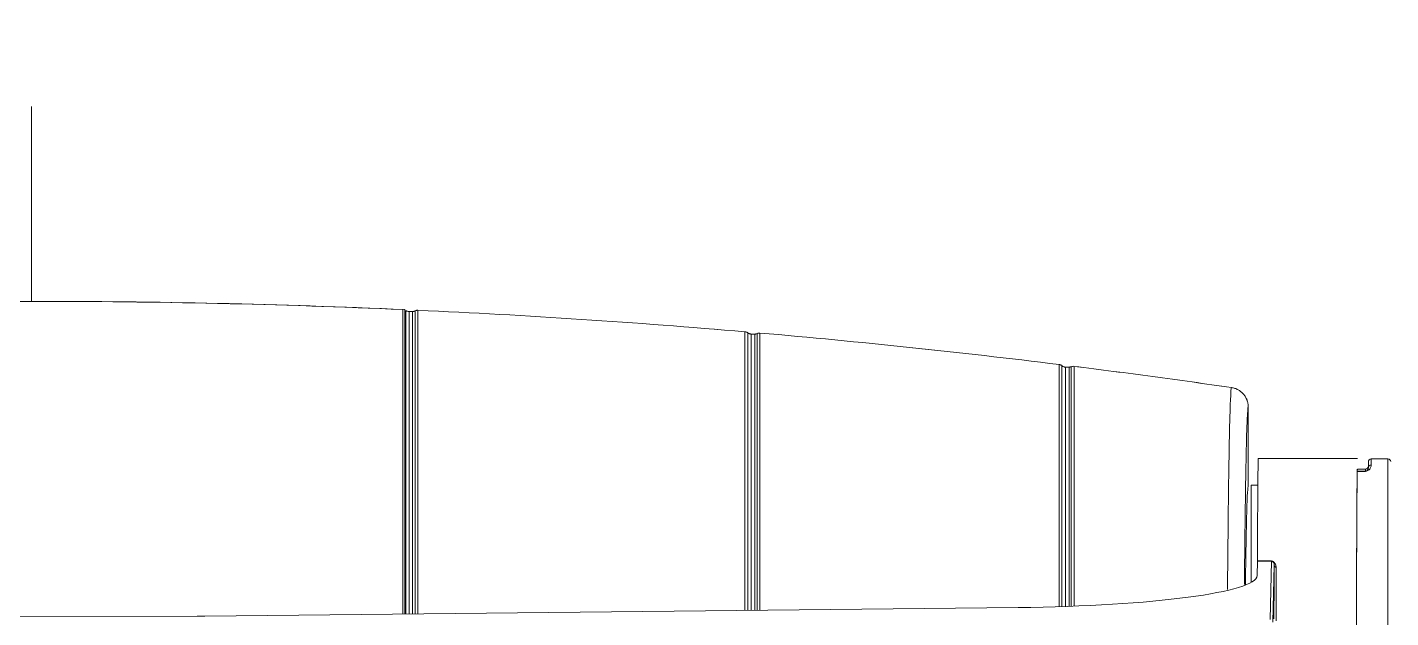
# Model space of a CAD drawing. Header units: inches. Extents: x -3 to 209, y -384 to 20.
# Drawn here: x 201.536 to 203.401, y -369.85 to -369.043 of the extents above; entities that cross this region are included whole.
import ezdxf

# ---------------------------------------------------------------- set-up
doc = ezdxf.new("R2010")
doc.units = ezdxf.units.IN
doc.header["$MEASUREMENT"] = 0
doc.linetypes.add('IMPORT-6A-LINEA ELECTRICA', pattern=[1.55, 0.2, -0.2, 0.25, -0.2, 0.25, -0.3, 0, -0.15])
doc.layers.add('1-Señalbinaria', color=231, linetype='IMPORT-6A-LINEA ELECTRICA', lineweight=5)
doc.layers.add('HVAC-Equipos', color=3, linetype='Continuous')

# ---------------------------------------------------------------- blocks, each defined once
blk = doc.blocks.new('td-100-silent')
at = {"lineweight": 0}
for p, q in [((0.35048, 0.07621), (0.35048, 0.13076)), ((0.35083, 0.13074), (0.35083, 0.07622)), ((0.35101, 0.13058), (0.35101, 0.07622)), ((0.35158, 0.1304), (0.35158, 0.07622)), ((0.35158, 0.1304), (0.35218, 0.1304)), ((0.35218, 0.07623), (0.35218, 0.1304)), ((0.35266, 0.07623), (0.35266, 0.13052)), ((0.35318, 0.13064), (0.35318, 0.07624)), ((0.41172, 0.07687), (0.41172, 0.12679)), ((0.41225, 0.12658), (0.41225, 0.07687)), ((0.41286, 0.12637), (0.41286, 0.07688)), ((0.41286, 0.12637), (0.41348, 0.12637)), ((0.41348, 0.07689), (0.41348, 0.12637)), ((0.4139, 0.07689), (0.4139, 0.12647)), ((0.41441, 0.12656), (0.41441, 0.0769)), ((0.46797, 0.07754), (0.46797, 0.12092)), ((0.46849, 0.12069), (0.46849, 0.07756)), ((0.46914, 0.12046), (0.46914, 0.07758)), ((0.46978, 0.12046), (0.46914, 0.12046)), ((0.46978, 0.0776), (0.46978, 0.12046)), ((0.47015, 0.07762), (0.47015, 0.12053)), ((0.47065, 0.12059), (0.47065, 0.07764)), ((0.50184, 0.09918), (0.50184, 0.11333)), ((0.5214, 0.1041), (0.50364, 0.1041)), ((0.52334, 0.10244), (0.52334, 0.1035)), ((0.52384, 0.104), (0.52384, 0.10293)), ((0.52384, 0.104), (0.52582, 0.104)), ((0.52685, 0.104), (0.52582, 0.104)), ((0.52685, 0.104), (0.52685, -0.104)), ((0.52284, 0.10173), (0.52134, 0.10173)), ((0.52135, 0.10184), (0.5214, 0.1022)), ((0.52135, 0.10184), (0.52284, 0.10184)), ((0.5214, 0.1022), (0.52284, 0.1022)), ((0.52284, 0.10184), (0.52284, 0.1022)), ((0.52284, 0.10173), (0.52284, 0.10184)), ((0.50355, 0.0993), (0.50235, 0.0993)), ((0.50235, 0.0993), (0.50235, 0.08191)), ((0.50343, 0.08311), (0.50348, 0.08571)), ((0.50598, 0.08571), (0.50348, 0.08571)), ((0.50576, 0.07525), (0.50598, 0.08571)), ((0.50598, 0.08573), (0.50598, 0.08571)), ((0.50648, 0.08498), (0.50626, 0.07475)), ((0.27875, 0.07575), (0.31364, 0.07582)), ((0.31503, 0.07583), (0.46063, 0.0774))]:
    blk.add_line(p, q, dxfattribs=at)
at = {"lineweight": 0, "extrusion": (0, 0, -1)}
blk.add_arc((-0.52384, 0.1035), 0.0005, 0, 90, dxfattribs=at)
at = {"lineweight": 0}
blk.add_arc((0.52685, 0.1035), 0.0005, 2, 90, dxfattribs=at)
for centre, major_axis, ratio, start_param, end_param in [((0.50364, 0), (0, -0.1041), 0.002618, 3.141565, 3.744781), ((0.52284, 0.1027), (0, 0.0005), 0.999848, 3.141593, 4.712389), ((0.52384, 0.10244), (0.0005, 0), 0.989759, 1.570796, 3.141593), ((0.5214, 0), (0, -0.1041), 0.002618, 3.332966, 6.091844), ((0.5214, 0), (0, -0.104), 0.002618, 3.350966, 6.073812), ((0.52135, 0.09684), (0, -0.005), 0.002618, 3.159046, 3.350966), ((0.52284, 0.10234), (-0.0005, 0), 0.999848, 1.570796, 1.974557), ((0.52323, 0.10142), (0.000212, -0.000453), 0.901147, 2.663164, 3.104563), ((0.50184, 0), (0, -0.09918), 0.008727, 3.146634, 3.749069), ((0.50348, 0.0862), (0, 0.0005), 0.002618, 3.263766, 3.466809), ((0.45655, 0.08313), (0.04688, 0), 0.122785, 4.799655, 6.280567), ((0.50663, 0), (0, -0.1045), 0.002618, 3.762715, 3.906705), ((0.50698, 0.08498), (-0.0005, 0.000002), 0.813224, 0.004499, 1.277175), ((0.31329, 0.07828), (0.02, 0), 0.122785, 4.729842, 4.799655)]:
    blk.add_ellipse(centre, major_axis=major_axis, ratio=ratio, start_param=start_param, end_param=end_param, dxfattribs=at)
for points, knots in [([(0.35083, 0.13074), (0.32861, 0.13173), (0.30635, 0.13223), (0.26169, 0.13223), (0.23941, 0.13173), (0.21717, 0.13074)], [0, 0, 0, 0, 0.5, 0.5, 1, 1, 1, 1]), ([(0.35048, 0.13076), (0.32838, 0.13174), (0.30623, 0.13223), (0.26181, 0.13223), (0.23964, 0.13174), (0.21752, 0.13076)], [0, 0, 0, 0, 0.5, 0.5, 1, 1, 1, 1]), ([(0.21752, 0.13076), (0.23962, 0.13174), (0.26177, 0.13223), (0.30619, 0.13223), (0.32836, 0.13174), (0.35048, 0.13076)], [0, 0, 0, 0, 0.5, 0.5, 1, 1, 1, 1]), ([(0.35101, 0.13058), (0.35105, 0.13055), (0.35109, 0.13052), (0.35119, 0.13048), (0.35123, 0.13046), (0.35138, 0.13041), (0.35148, 0.1304), (0.35158, 0.1304)], [0, 0, 0, 0, 0.25, 0.25, 0.5, 0.5, 1, 1, 1, 1]), ([(0.35218, 0.1304), (0.35226, 0.1304), (0.35235, 0.13041), (0.35247, 0.13044), (0.35251, 0.13045), (0.35258, 0.13048), (0.35262, 0.1305), (0.35266, 0.13052)], [0, 0, 0, 0, 0.5, 0.5, 0.75, 0.75, 1, 1, 1, 1]), ([(0.35266, 0.13052), (0.35274, 0.13056), (0.35282, 0.13059), (0.35295, 0.13062), (0.353, 0.13063), (0.35309, 0.13064), (0.35313, 0.13064), (0.35318, 0.13064)], [0, 0, 0, 0, 0.5, 0.5, 0.75, 0.75, 1, 1, 1, 1]), ([(0.41172, 0.12679), (0.40198, 0.12762), (0.39222, 0.12836), (0.3727, 0.12964), (0.36294, 0.13019), (0.35318, 0.13064)], [0, 0, 0, 0, 0.5, 0.5, 1, 1, 1, 1]), ([(0.35318, 0.13064), (0.36294, 0.13019), (0.3727, 0.12964), (0.39223, 0.12836), (0.40199, 0.12762), (0.41172, 0.12679)], [0, 0, 0, 0, 0.5, 0.5, 1, 1, 1, 1]), ([(0.41172, 0.12679), (0.41182, 0.12678), (0.41191, 0.12676), (0.41205, 0.12671), (0.41209, 0.12669), (0.41217, 0.12664), (0.41221, 0.12661), (0.41225, 0.12658)], [0, 0, 0, 0, 0.5, 0.5, 0.75, 0.75, 1, 1, 1, 1]), ([(0.41225, 0.12658), (0.41229, 0.12655), (0.41234, 0.12652), (0.41244, 0.12647), (0.41249, 0.12645), (0.41259, 0.12641), (0.41265, 0.1264), (0.41275, 0.12638), (0.41281, 0.12637), (0.41286, 0.12637)], [0, 0, 0, 0, 0.25, 0.25, 0.5, 0.5, 0.75, 0.75, 1, 1, 1, 1]), ([(0.41348, 0.12637), (0.41355, 0.12637), (0.41362, 0.12638), (0.41377, 0.12641), (0.41384, 0.12644), (0.4139, 0.12647)], [0, 0, 0, 0, 0.5, 0.5, 1, 1, 1, 1]), ([(0.4139, 0.12647), (0.41398, 0.12651), (0.41407, 0.12653), (0.41419, 0.12656), (0.41424, 0.12656), (0.41433, 0.12656), (0.41437, 0.12656), (0.41441, 0.12656)], [0, 0, 0, 0, 0.5, 0.5, 0.75, 0.75, 1, 1, 1, 1]), ([(0.46797, 0.12092), (0.45906, 0.12202), (0.45014, 0.12304), (0.43228, 0.12492), (0.42335, 0.12578), (0.41441, 0.12656)], [0, 0, 0, 0, 0.5, 0.5, 1, 1, 1, 1]), ([(0.41441, 0.12656), (0.42335, 0.12578), (0.43228, 0.12492), (0.45015, 0.12304), (0.45906, 0.12202), (0.46797, 0.12092)], [0, 0, 0, 0, 0.5, 0.5, 1, 1, 1, 1]), ([(0.46797, 0.12092), (0.46806, 0.12091), (0.46816, 0.12089), (0.46829, 0.12083), (0.46833, 0.12081), (0.46842, 0.12075), (0.46846, 0.12073), (0.46849, 0.12069)], [0, 0, 0, 0, 0.5, 0.5, 0.75, 0.75, 1, 1, 1, 1]), ([(0.46849, 0.12069), (0.46854, 0.12066), (0.46859, 0.12062), (0.46869, 0.12056), (0.46874, 0.12054), (0.46885, 0.1205), (0.46891, 0.12048), (0.46902, 0.12046), (0.46908, 0.12046), (0.46914, 0.12046)], [0, 0, 0, 0, 0.25, 0.25, 0.5, 0.5, 0.75, 0.75, 1, 1, 1, 1]), ([(0.46978, 0.12046), (0.46984, 0.12046), (0.46991, 0.12046), (0.47003, 0.12049), (0.47009, 0.1205), (0.47015, 0.12053)], [0, 0, 0, 0, 0.5, 0.5, 1, 1, 1, 1]), ([(0.47015, 0.12053), (0.47023, 0.12056), (0.47031, 0.12058), (0.47048, 0.1206), (0.47057, 0.1206), (0.47065, 0.12059)], [0, 0, 0, 0, 0.5, 0.5, 1, 1, 1, 1]), ([(0.47065, 0.12059), (0.47535, 0.12), (0.48005, 0.11939), (0.48945, 0.11812), (0.49415, 0.11747), (0.49884, 0.11679)], [0, 0, 0, 0, 0.5, 0.5, 1, 1, 1, 1]), ([(0.49812, 0.08061), (0.49813, 0.08122), (0.49813, 0.08181), (0.49819, 0.08785), (0.49824, 0.09271), (0.49834, 0.10117), (0.4984, 0.10483), (0.49852, 0.11073), (0.49858, 0.11295), (0.49871, 0.11597), (0.49877, 0.11677), (0.49884, 0.11679)], [0, 0, 0, 0, 0.026468, 0.026468, 0.269851, 0.269851, 0.513234, 0.513234, 0.756617, 0.756617, 1, 1, 1, 1]), ([(0.49884, 0.11679), (0.49905, 0.11676), (0.49925, 0.11671), (0.49954, 0.11661), (0.49964, 0.11658), (0.49983, 0.11649), (0.49993, 0.11645), (0.5002, 0.1163), (0.50037, 0.11618), (0.50061, 0.11599), (0.50069, 0.11592), (0.50084, 0.11577), (0.50092, 0.1157), (0.50112, 0.11546), (0.50124, 0.11529), (0.5014, 0.11503), (0.50145, 0.11493), (0.50154, 0.11474), (0.50158, 0.11465), (0.50169, 0.11436), (0.50174, 0.11416), (0.50182, 0.11375), (0.50184, 0.11354), (0.50184, 0.11333)], [0, 0, 0, 0, 0.125, 0.125, 0.1875, 0.1875, 0.25, 0.25, 0.375, 0.375, 0.4375, 0.4375, 0.5, 0.5, 0.625, 0.625, 0.6875, 0.6875, 0.75, 0.75, 0.875, 0.875, 1, 1, 1, 1]), ([(0.50184, 0.11333), (0.50184, 0.11354), (0.50182, 0.11374), (0.50176, 0.11405), (0.50174, 0.11415), (0.50169, 0.11435), (0.50165, 0.11445), (0.50154, 0.11475), (0.50145, 0.11493), (0.5013, 0.1152), (0.50124, 0.11529), (0.50112, 0.11546), (0.50105, 0.11554), (0.50085, 0.11578), (0.5007, 0.11592), (0.50046, 0.11612), (0.50037, 0.11618), (0.5002, 0.11629), (0.50011, 0.11635), (0.49983, 0.1165), (0.49965, 0.11658), (0.49925, 0.11671), (0.49905, 0.11676), (0.49884, 0.11679)], [0, 0, 0, 0, 0.125, 0.125, 0.1875, 0.1875, 0.25, 0.25, 0.375, 0.375, 0.4375, 0.4375, 0.5, 0.5, 0.625, 0.625, 0.6875, 0.6875, 0.75, 0.75, 0.875, 0.875, 1, 1, 1, 1]), ([(0.50184, 0.11333), (0.50177, 0.11331), (0.50171, 0.11254), (0.50158, 0.1096), (0.50152, 0.10745), (0.5014, 0.10173), (0.50134, 0.09818), (0.50124, 0.09036), (0.5012, 0.08617), (0.50115, 0.08151)], [0, 0, 0, 0, 0.256312, 0.256312, 0.512623, 0.512623, 0.768935, 0.768935, 1, 1, 1, 1]), ([(0.52384, 0.10293), (0.52384, 0.10279), (0.52382, 0.10263), (0.52367, 0.10229), (0.52363, 0.1021), (0.52323, 0.10191)], [0, 0, 0, 0, 0.5, 0.5, 1, 1, 1, 1]), ([(0.52303, 0.10188), (0.52314, 0.10193), (0.52318, 0.10199), (0.52322, 0.10204), (0.52327, 0.10212), (0.5233, 0.1022), (0.52332, 0.10227), (0.52333, 0.10233), (0.52334, 0.10239), (0.52334, 0.10244)], [0, 0, 0, 0, 0.261266, 0.261266, 0.261266, 0.657489, 0.657489, 0.657489, 1, 1, 1, 1]), ([(0.50598, 0.08573), (0.50565, 0.08573), (0.50531, 0.08573), (0.50498, 0.08573), (0.50448, 0.08573), (0.50398, 0.08573), (0.50348, 0.08573)], [0, 0, 0, 0, 0.400009, 0.400009, 0.400009, 1, 1, 1, 1]), ([(0.50683, 0.08459), (0.50683, 0.08479), (0.50679, 0.08499), (0.5067, 0.08517), (0.50666, 0.08526), (0.5066, 0.08536), (0.50653, 0.08544), (0.50647, 0.08551), (0.50641, 0.08557), (0.50632, 0.08562), (0.50628, 0.08564), (0.50624, 0.08567), (0.5062, 0.08568), (0.50615, 0.0857), (0.5061, 0.08572), (0.50604, 0.08572), (0.50602, 0.08572), (0.506, 0.08573), (0.50598, 0.08573)], [0, 0, 0, 0, 0.442537, 0.442537, 0.442537, 0.661864, 0.661864, 0.661864, 0.827953, 0.827953, 0.827953, 0.899841, 0.899841, 0.899841, 0.973172, 0.973172, 0.973172, 1, 1, 1, 1]), ([(0.50648, 0.08498), (0.50648, 0.08514), (0.50645, 0.08529), (0.50636, 0.08544), (0.50634, 0.08548), (0.50632, 0.08552), (0.50629, 0.08555), (0.50626, 0.08559), (0.50622, 0.08562), (0.50618, 0.08565), (0.50615, 0.08566), (0.50613, 0.08568), (0.5061, 0.08569), (0.50608, 0.08569), (0.50607, 0.0857), (0.50605, 0.0857), (0.50603, 0.0857), (0.50602, 0.08571), (0.506, 0.08571), (0.50599, 0.08571), (0.50599, 0.08571), (0.50598, 0.08571)], [0, 0, 0, 0, 0.592708, 0.592708, 0.592708, 0.738597, 0.738597, 0.738597, 0.873733, 0.873733, 0.873733, 0.937882, 0.937882, 0.937882, 0.965726, 0.965726, 0.965726, 0.990945, 0.990945, 0.990945, 1, 1, 1, 1]), ([(0.50686, 0.07502), (0.50686, 0.07589), (0.50685, 0.07674), (0.50685, 0.0784), (0.50684, 0.07922), (0.50684, 0.08161), (0.50683, 0.08314), (0.50683, 0.08459)], [0, 0, 0, 0, 0.25, 0.25, 0.5, 0.5, 1, 1, 1, 1])]:
    blk.add_open_spline(points, degree=3, knots=knots, dxfattribs=at)
for points in [[(0.49884, 0.11679), (0.48945, 0.11815), (0.48006, 0.11941), (0.47065, 0.12059)], [(0.52323, 0.10191), (0.5231, 0.10185), (0.52297, 0.10179), (0.52284, 0.10173)], [(0.52284, 0.10173), (0.5229, 0.1018), (0.52297, 0.10184), (0.52303, 0.10188)]]:
    blk.add_open_spline(points, degree=3, dxfattribs=at)
blk = doc.blocks.new('DIAGRAMA P_ID_dwg_ARRANQUE PARO-4445563-DIAGRAMAS DE INSTRUMENTACION')
at = {"layer": '1-Señalbinaria'}
blk.add_line((0, 0), (0, 1.2615), dxfattribs=at)

msp = doc.modelspace()

# ---------------------------------------------------------------- block references
at = {"xscale": 1.332419943752958, "yscale": 1.332419943752958, "zscale": 1.332419943752958}
msp.add_blockref('DIAGRAMA P_ID_dwg_ARRANQUE PARO-4445563-DIAGRAMAS DE INSTRUMENTACION', (201.542, -369.4176), dxfattribs=at)
at = {"layer": 'HVAC-Equipos', "xscale": 7.637981917704027, "yscale": 7.637981917704027, "zscale": 7.637981917704027}
msp.add_blockref('td-100-silent', (199.3727, -370.4276), dxfattribs=at)

doc.saveas('drawing.dxf')
